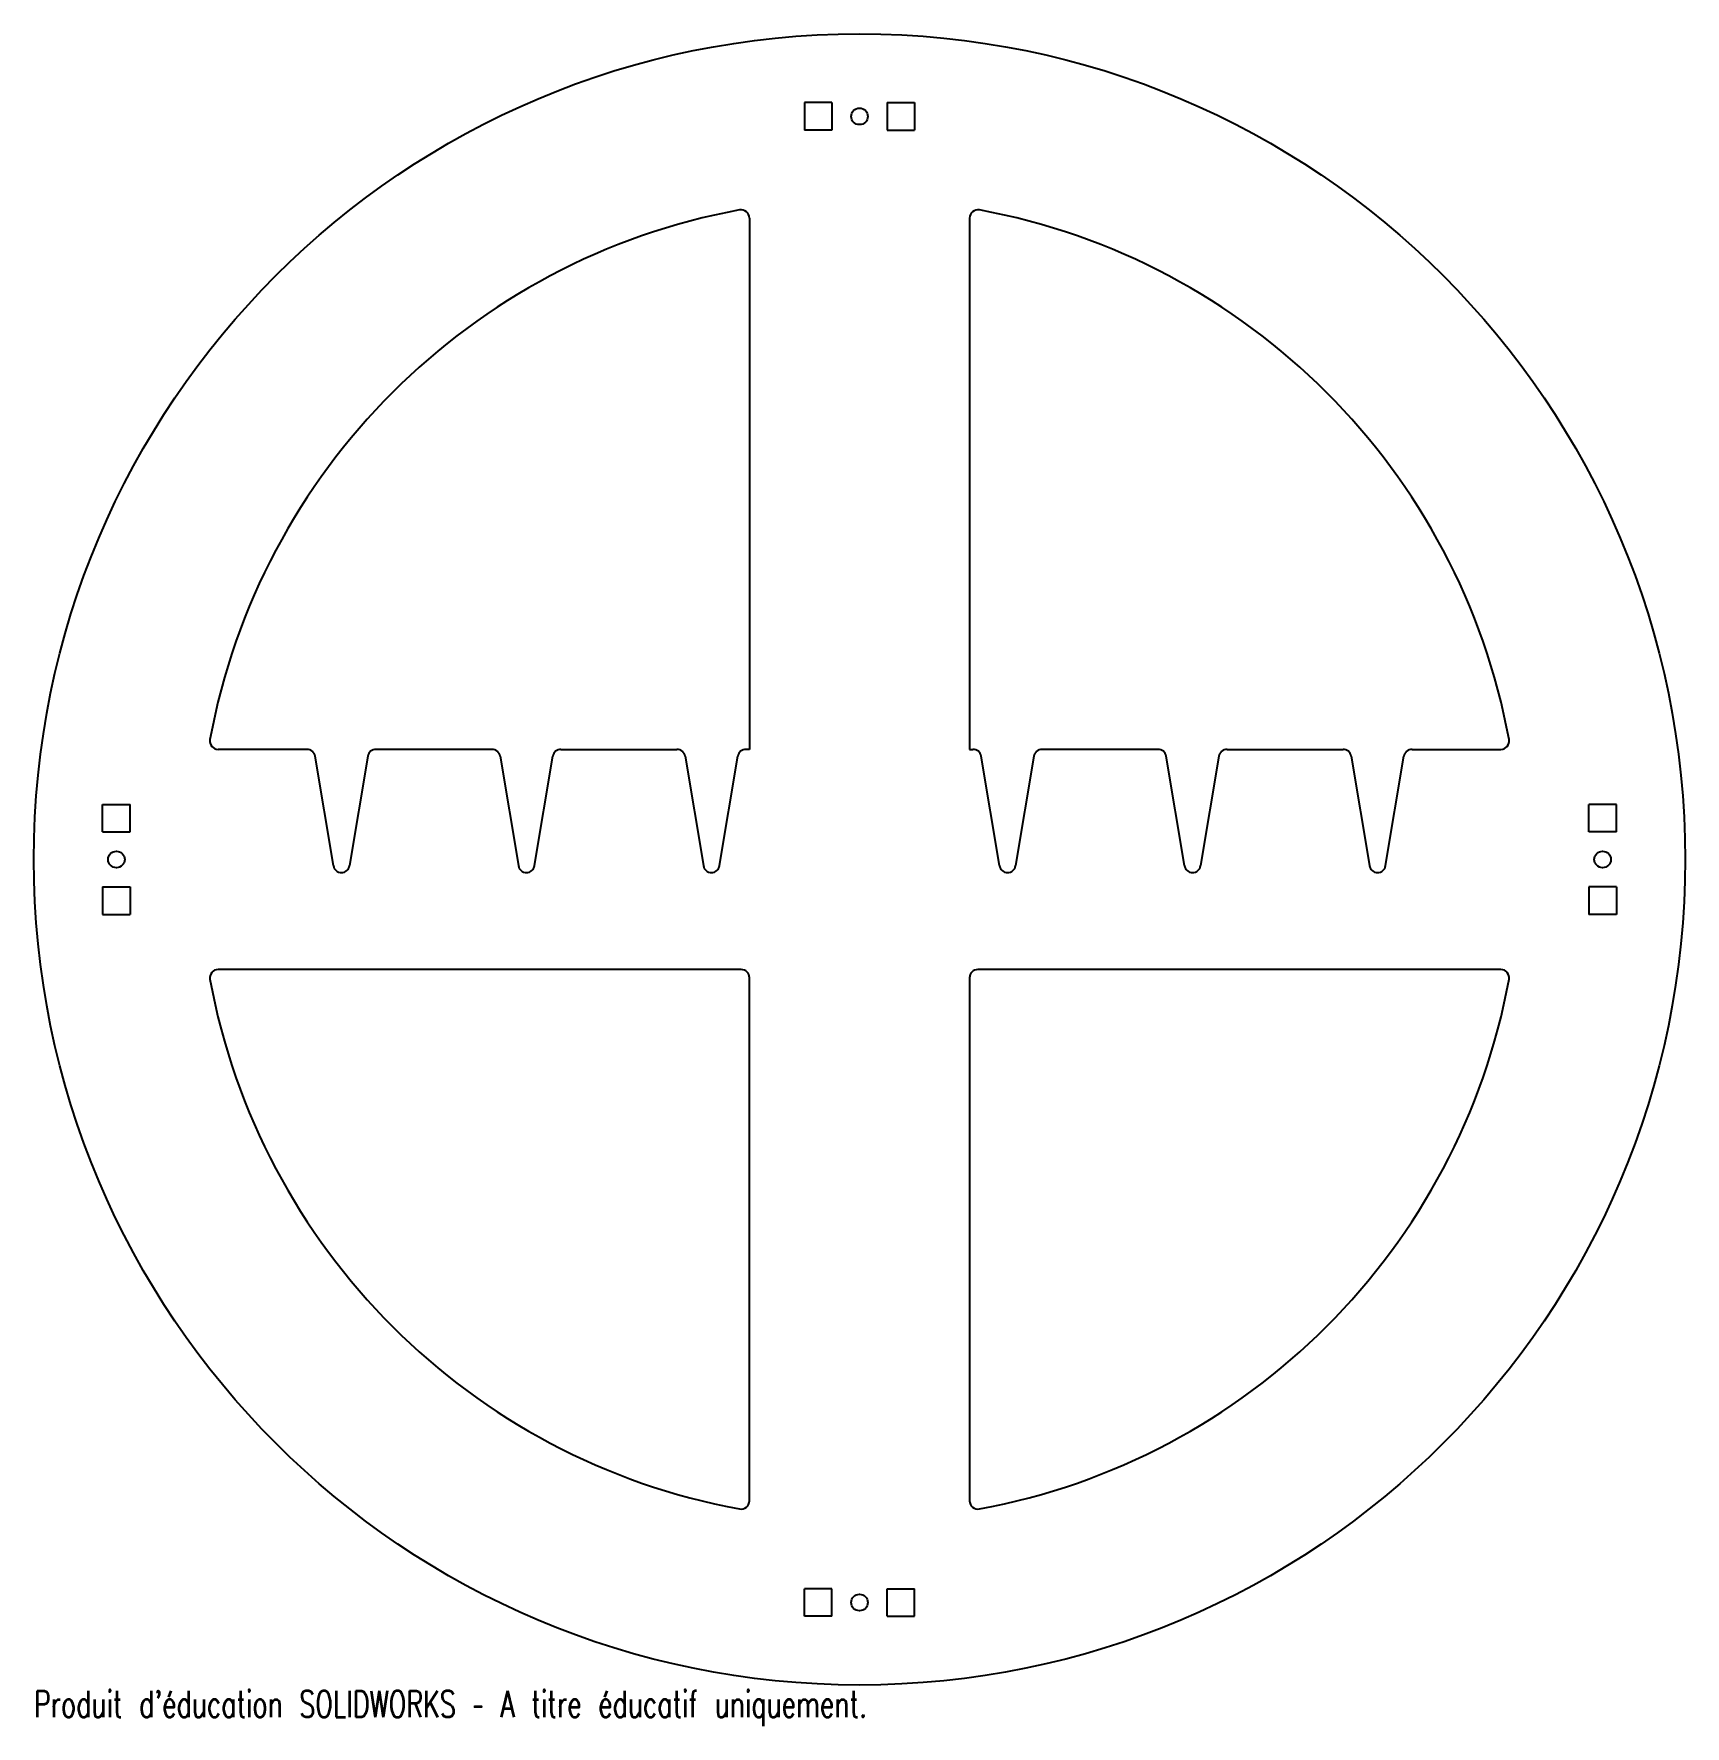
# Model space of a CAD drawing. Header units: millimetres. Extents: x -150 to 150, y -157 to 150.
import ezdxf

# ---------------------------------------------------------------- set-up
doc = ezdxf.new("R2010")
doc.units = ezdxf.units.MM
doc.styles.add('SLDTEXTSTYLE0', font='TXT', dxfattribs={"width": 0.7, "bigfont": 'bigfont'})

msp = doc.modelspace()

# ---------------------------------------------------------------- linework, layer by layer
at = {"color": 7, "linetype": 'Continuous', "lineweight": 25}
for p, q in [((-10, 137.5), (-10, 132.5)), ((-5, 137.5), (-10, 137.5)), ((-5, 137.5), (-5, 132.5)), ((5, 137.5), (10, 137.5)), ((5, 137.5), (5, 132.5)), ((10, 137.5), (10, 132.5)), ((-5, 132.5), (-10, 132.5)), ((5, 132.5), (10, 132.5)), ((-20, 116.53), (-20, 20)), ((20, 116.53), (20, 20)), ((-100.39, 20), (-116.53, 20)), ((-95.59, -1.12), (-98.91, 18.75)), ((-89.32, 18.75), (-92.64, -1.12)), ((-66.77, 20), (-87.84, 20)), ((-65.3, 18.75), (-61.98, -1.12)), ((-59.02, -1.12), (-55.71, 18.75)), ((-54.23, 20), (-33.16, 20)), ((-31.68, 18.75), (-28.37, -1.12)), ((-25.41, -1.12), (-22.1, 18.75)), ((-20, 20), (-20.62, 20)), ((20, 20), (20.62, 20)), ((25.41, -1.12), (22.1, 18.75)), ((31.68, 18.75), (28.37, -1.12)), ((54.23, 20), (33.16, 20)), ((59.02, -1.12), (55.71, 18.75)), ((65.3, 18.75), (61.98, -1.12)), ((66.77, 20), (87.84, 20)), ((89.32, 18.75), (92.64, -1.12)), ((95.59, -1.12), (98.91, 18.75)), ((100.39, 20), (116.53, 20)), ((-137.5, 5), (-137.5, 10)), ((-137.5, 10), (-132.5, 10)), ((-132.5, 5), (-132.5, 10)), ((137.5, 10), (132.5, 10)), ((132.5, 5), (132.5, 10)), ((137.5, 5), (137.5, 10)), ((-137.5, 5), (-132.5, 5)), ((137.5, 5), (132.5, 5)), ((-137.5, -5), (-137.5, -10)), ((-137.5, -5), (-132.5, -5)), ((-132.5, -5), (-132.5, -10)), ((132.5, -5), (132.5, -10)), ((137.5, -5), (132.5, -5)), ((137.5, -5), (137.5, -10)), ((-137.5, -10), (-132.5, -10)), ((137.5, -10), (132.5, -10)), ((-21.5, -20), (-116.53, -20)), ((-20, -116.53), (-20, -21.5)), ((20, -21.5), (20, -116.53)), ((116.53, -20), (21.5, -20)), ((-10, -137.5), (-10, -132.5)), ((-5, -132.5), (-10, -132.5)), ((-5, -137.5), (-5, -132.5)), ((5, -137.5), (5, -132.5)), ((5, -132.5), (10, -132.5)), ((10, -137.5), (10, -132.5)), ((-5, -137.5), (-10, -137.5)), ((5, -137.5), (10, -137.5))]:
    msp.add_line(p, q, dxfattribs=at)
for centre, radius in [((0, 0), 150), ((0, 135), 1.5), ((-135, 0), 1.5), ((135, 0), 1.5), ((0, -135), 1.5)]:
    msp.add_circle(centre, radius, dxfattribs=at)
for centre, radius, start, end in [((0, 0), 120, 100.4533, 169.5467), ((-21.5, 116.53), 1.5, 0, 100.4533), ((21.5, 116.53), 1.5, 79.5467, 180), ((0, 0), 120, 10.4533, 79.5467), ((-116.53, 21.5), 1.5, 169.5467, 270), ((116.53, 21.5), 1.5, 270, 10.4533), ((-100.39, 18.5), 1.5, 9.4623, 90), ((-87.84, 18.5), 1.5, 90, 170.5377), ((-66.77, 18.5), 1.5, 9.4623, 90), ((-54.23, 18.5), 1.5, 90, 170.5377), ((-33.16, 18.5), 1.5, 9.4623, 90), ((-20.62, 18.5), 1.5, 90, 170.5377), ((20.62, 18.5), 1.5, 9.4623, 90), ((33.16, 18.5), 1.5, 90, 170.5377), ((54.23, 18.5), 1.5, 9.4623, 90), ((66.77, 18.5), 1.5, 90, 170.5377), ((87.84, 18.5), 1.5, 9.4623, 90), ((100.39, 18.5), 1.5, 90, 170.5377), ((-94.11, -0.88), 1.5, 189.4623, 350.5377), ((-60.5, -0.88), 1.5, 189.4623, 350.5377), ((-26.89, -0.88), 1.5, 189.4623, 350.5377), ((26.89, -0.88), 1.5, 189.4623, 350.5377), ((60.5, -0.88), 1.5, 189.4623, 350.5377), ((94.11, -0.88), 1.5, 189.4623, 350.5377), ((-116.53, -21.5), 1.5, 90, 190.4533), ((-21.5, -21.5), 1.5, 0, 90), ((21.5, -21.5), 1.5, 90, 180), ((116.53, -21.5), 1.5, 349.5467, 90), ((0, 0), 120, 190.4533, 259.5467), ((0, 0), 120, 280.4533, 349.5467), ((-21.5, -116.53), 1.5, 259.5467, 0), ((21.5, -116.53), 1.5, 180, 280.4533)]:
    msp.add_arc(centre, radius, start, end, dxfattribs=at)

# ---------------------------------------------------------------- texts
at = {"color": 7, "linetype": 'Continuous', "insert": (-150, -151.02), "char_height": 4.8336, "attachment_point": 1, "style": 'SLDTEXTSTYLE0'}
msp.add_mtext("Produit d'éducation SOLIDWORKS – A titre éducatif uniquement.", dxfattribs=at)

doc.saveas('drawing.dxf')
